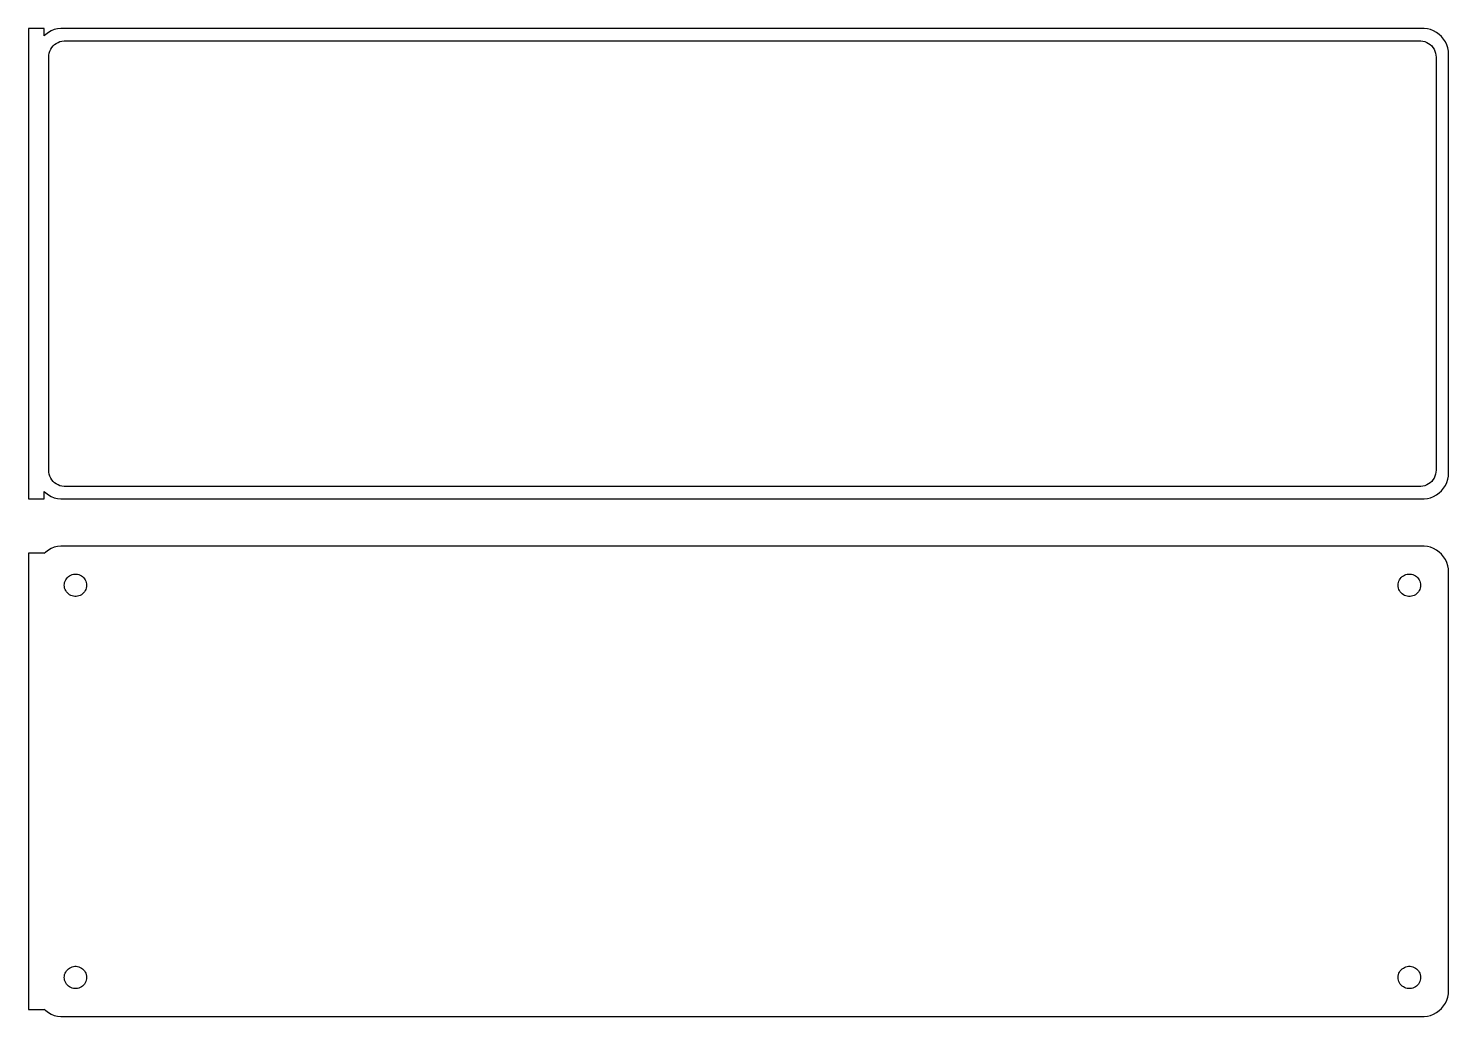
# Model space of a CAD drawing. Header units: metres. Extents: x -136 to 135, y 153 to 342.
import ezdxf

# ---------------------------------------------------------------- set-up
doc = ezdxf.new("R2010")
doc.units = ezdxf.units.M

msp = doc.modelspace()

# ---------------------------------------------------------------- linework, layer by layer
for p, q in [((-133.5, 341.979), (-136.5, 341.979)), ((-136.5, 341.979), (-136.5, 252.021)), ((-133.5, 340.559), (-133.5, 341.979)), ((-133.187, 340.853), (-133.5, 340.559)), ((-132.679, 341.222), (-133.187, 340.853)), ((-132.129, 341.524), (-132.679, 341.222)), ((-131.545, 341.755), (-132.129, 341.524)), ((-130.937, 341.911), (-131.545, 341.755)), ((-130.314, 341.99), (-130.937, 341.911)), ((-130.825, 339.317), (-130.462, 339.461)), ((-130.462, 339.461), (-130.083, 339.558)), ((130.314, 341.99), (-130.314, 341.99)), ((-130.083, 339.558), (-129.695, 339.607)), ((-129.695, 339.607), (129.695, 339.607)), ((129.695, 339.607), (130.083, 339.558)), ((130.083, 339.558), (130.462, 339.461)), ((130.937, 341.911), (130.314, 341.99)), ((130.462, 339.461), (130.825, 339.317)), ((131.545, 341.755), (130.937, 341.911)), ((132.129, 341.524), (131.545, 341.755)), ((132.679, 341.222), (132.129, 341.524)), ((133.187, 340.853), (132.679, 341.222)), ((133.645, 340.423), (133.187, 340.853)), ((134.045, 339.939), (133.645, 340.423)), ((134.382, 339.409), (134.045, 339.939)), ((134.649, 338.841), (134.382, 339.409)), ((-132.613, 336.5), (-132.588, 336.89)), ((-132.588, 336.89), (-132.515, 337.274)), ((-132.515, 337.274), (-132.394, 337.646)), ((-132.394, 337.646), (-132.228, 338)), ((-132.228, 338), (-132.018, 338.33)), ((-132.018, 338.33), (-131.769, 338.631)), ((-131.769, 338.631), (-131.484, 338.899)), ((-131.484, 338.899), (-131.168, 339.128)), ((-131.168, 339.128), (-130.825, 339.317)), ((130.825, 339.317), (131.168, 339.128)), ((131.168, 339.128), (131.484, 338.899)), ((131.484, 338.899), (131.769, 338.631)), ((131.769, 338.631), (132.018, 338.33)), ((132.018, 338.33), (132.228, 338)), ((132.228, 338), (132.394, 337.646)), ((132.394, 337.646), (132.515, 337.274)), ((132.515, 337.274), (132.588, 336.89)), ((132.588, 336.89), (132.613, 336.5)), ((134.843, 338.243), (134.649, 338.841)), ((134.961, 337.627), (134.843, 338.243)), ((135, 337), (134.961, 337.627)), ((135, 257), (135, 337)), ((-132.613, 257.5), (-132.613, 336.5)), ((132.613, 336.5), (132.613, 257.5)), ((-132.588, 257.11), (-132.613, 257.5)), ((-132.515, 256.726), (-132.588, 257.11)), ((-132.394, 256.354), (-132.515, 256.726)), ((-132.228, 256), (-132.394, 256.354)), ((-132.018, 255.67), (-132.228, 256)), ((-131.769, 255.369), (-132.018, 255.67)), ((-131.484, 255.101), (-131.769, 255.369)), ((131.769, 255.369), (131.484, 255.101)), ((132.018, 255.67), (131.769, 255.369)), ((132.228, 256), (132.018, 255.67)), ((132.394, 256.354), (132.228, 256)), ((132.515, 256.726), (132.394, 256.354)), ((132.588, 257.11), (132.515, 256.726)), ((132.613, 257.5), (132.588, 257.11)), ((134.649, 255.159), (134.843, 255.757)), ((134.843, 255.757), (134.961, 256.373)), ((134.961, 256.373), (135, 257)), ((-133.5, 252.021), (-133.5, 253.441)), ((-133.5, 253.441), (-133.187, 253.147)), ((-133.187, 253.147), (-132.679, 252.778)), ((-132.679, 252.778), (-132.129, 252.476)), ((-131.168, 254.872), (-131.484, 255.101)), ((-130.825, 254.683), (-131.168, 254.872)), ((-130.462, 254.539), (-130.825, 254.683)), ((-130.083, 254.442), (-130.462, 254.539)), ((-129.695, 254.393), (-130.083, 254.442)), ((129.695, 254.393), (-129.695, 254.393)), ((130.083, 254.442), (129.695, 254.393)), ((130.462, 254.539), (130.083, 254.442)), ((130.825, 254.683), (130.462, 254.539)), ((131.168, 254.872), (130.825, 254.683)), ((131.484, 255.101), (131.168, 254.872)), ((132.129, 252.476), (132.679, 252.778)), ((132.679, 252.778), (133.187, 253.147)), ((133.187, 253.147), (133.645, 253.577)), ((133.645, 253.577), (134.045, 254.061)), ((134.045, 254.061), (134.382, 254.591)), ((134.382, 254.591), (134.649, 255.159)), ((-136.5, 252.021), (-133.5, 252.021)), ((-132.129, 252.476), (-131.545, 252.245)), ((-131.545, 252.245), (-130.937, 252.089)), ((-130.937, 252.089), (-130.314, 252.01)), ((-130.314, 252.01), (130.314, 252.01)), ((130.314, 252.01), (130.937, 252.089)), ((130.937, 252.089), (131.545, 252.245)), ((131.545, 252.245), (132.129, 252.476)), ((-133.5, 241.653), (-136.5, 241.653)), ((-136.5, 241.653), (-136.5, 154.347)), ((-133.187, 241.853), (-133.5, 241.559)), ((-133.5, 241.559), (-133.5, 241.653)), ((-132.679, 242.222), (-133.187, 241.853)), ((-132.129, 242.524), (-132.679, 242.222)), ((-131.545, 242.755), (-132.129, 242.524)), ((-130.937, 242.911), (-131.545, 242.755)), ((-130.314, 242.99), (-130.937, 242.911)), ((130.314, 242.99), (-130.314, 242.99)), ((130.937, 242.911), (130.314, 242.99)), ((131.545, 242.755), (130.937, 242.911)), ((132.129, 242.524), (131.545, 242.755)), ((132.679, 242.222), (132.129, 242.524)), ((133.187, 241.853), (132.679, 242.222)), ((133.645, 241.423), (133.187, 241.853)), ((134.045, 240.939), (133.645, 241.423)), ((134.382, 240.409), (134.045, 240.939)), ((134.649, 239.841), (134.382, 240.409)), ((134.843, 239.243), (134.649, 239.841)), ((134.961, 238.627), (134.843, 239.243)), ((-129.568, 236.031), (-129.485, 236.286)), ((-129.485, 236.286), (-129.371, 236.529)), ((-129.371, 236.529), (-129.227, 236.755)), ((-129.227, 236.755), (-129.057, 236.962)), ((-129.057, 236.962), (-128.861, 237.145)), ((-128.861, 237.145), (-128.644, 237.303)), ((-128.644, 237.303), (-128.409, 237.432)), ((-128.409, 237.432), (-128.16, 237.531)), ((-128.16, 237.531), (-127.9, 237.597)), ((-127.9, 237.597), (-127.634, 237.631)), ((-127.634, 237.631), (-127.366, 237.631)), ((-127.366, 237.631), (-127.1, 237.597)), ((-127.1, 237.597), (-126.84, 237.531)), ((-126.84, 237.531), (-126.591, 237.432)), ((-126.591, 237.432), (-126.356, 237.303)), ((-126.356, 237.303), (-126.139, 237.145)), ((-126.139, 237.145), (-125.943, 236.962)), ((-125.943, 236.962), (-125.773, 236.755)), ((-125.773, 236.755), (-125.629, 236.529)), ((-125.629, 236.529), (-125.515, 236.286)), ((-125.515, 236.286), (-125.432, 236.031)), ((125.432, 236.031), (125.515, 236.286)), ((125.515, 236.286), (125.629, 236.529)), ((125.629, 236.529), (125.773, 236.755)), ((125.773, 236.755), (125.943, 236.962)), ((125.943, 236.962), (126.139, 237.145)), ((126.139, 237.145), (126.356, 237.303)), ((126.356, 237.303), (126.591, 237.432)), ((126.591, 237.432), (126.84, 237.531)), ((126.84, 237.531), (127.1, 237.597)), ((127.1, 237.597), (127.366, 237.631)), ((127.366, 237.631), (127.634, 237.631)), ((127.634, 237.631), (127.9, 237.597)), ((127.9, 237.597), (128.16, 237.531)), ((128.16, 237.531), (128.409, 237.432)), ((128.409, 237.432), (128.644, 237.303)), ((128.644, 237.303), (128.861, 237.145)), ((128.861, 237.145), (129.057, 236.962)), ((129.057, 236.962), (129.227, 236.755)), ((129.227, 236.755), (129.371, 236.529)), ((129.371, 236.529), (129.485, 236.286)), ((129.485, 236.286), (129.568, 236.031)), ((135, 238), (134.961, 238.627)), ((135, 158), (135, 238)), ((-129.635, 235.5), (-129.618, 235.768)), ((-129.618, 235.232), (-129.635, 235.5)), ((-129.618, 235.768), (-129.568, 236.031)), ((-129.568, 234.969), (-129.618, 235.232)), ((-129.485, 234.714), (-129.568, 234.969)), ((-129.371, 234.471), (-129.485, 234.714)), ((-129.227, 234.245), (-129.371, 234.471)), ((-129.057, 234.038), (-129.227, 234.245)), ((-128.861, 233.855), (-129.057, 234.038)), ((-128.644, 233.697), (-128.861, 233.855)), ((-128.409, 233.568), (-128.644, 233.697)), ((-128.16, 233.469), (-128.409, 233.568)), ((-126.591, 233.568), (-126.84, 233.469)), ((-126.356, 233.697), (-126.591, 233.568)), ((-126.139, 233.855), (-126.356, 233.697)), ((-125.943, 234.038), (-126.139, 233.855)), ((-125.773, 234.245), (-125.943, 234.038)), ((-125.629, 234.471), (-125.773, 234.245)), ((-125.515, 234.714), (-125.629, 234.471)), ((-125.432, 234.969), (-125.515, 234.714)), ((-125.432, 236.031), (-125.382, 235.768)), ((-125.382, 235.232), (-125.432, 234.969)), ((-125.382, 235.768), (-125.365, 235.5)), ((-125.365, 235.5), (-125.382, 235.232)), ((125.365, 235.5), (125.382, 235.768)), ((125.382, 235.232), (125.365, 235.5)), ((125.382, 235.768), (125.432, 236.031)), ((125.432, 234.969), (125.382, 235.232)), ((125.515, 234.714), (125.432, 234.969)), ((125.629, 234.471), (125.515, 234.714)), ((125.773, 234.245), (125.629, 234.471)), ((125.943, 234.038), (125.773, 234.245)), ((126.139, 233.855), (125.943, 234.038)), ((126.356, 233.697), (126.139, 233.855)), ((126.591, 233.568), (126.356, 233.697)), ((126.84, 233.469), (126.591, 233.568)), ((128.409, 233.568), (128.16, 233.469)), ((128.644, 233.697), (128.409, 233.568)), ((128.861, 233.855), (128.644, 233.697)), ((129.057, 234.038), (128.861, 233.855)), ((129.227, 234.245), (129.057, 234.038)), ((129.371, 234.471), (129.227, 234.245)), ((129.485, 234.714), (129.371, 234.471)), ((129.568, 234.969), (129.485, 234.714)), ((129.568, 236.031), (129.618, 235.768)), ((129.618, 235.232), (129.568, 234.969)), ((129.618, 235.768), (129.635, 235.5)), ((129.635, 235.5), (129.618, 235.232)), ((-127.9, 233.403), (-128.16, 233.469)), ((-127.634, 233.369), (-127.9, 233.403)), ((-127.366, 233.369), (-127.634, 233.369)), ((-127.1, 233.403), (-127.366, 233.369)), ((-126.84, 233.469), (-127.1, 233.403)), ((127.1, 233.403), (126.84, 233.469)), ((127.366, 233.369), (127.1, 233.403)), ((127.634, 233.369), (127.366, 233.369)), ((127.9, 233.403), (127.634, 233.369)), ((128.16, 233.469), (127.9, 233.403)), ((-129.635, 160.5), (-129.618, 160.768)), ((-129.618, 160.232), (-129.635, 160.5)), ((-129.618, 160.768), (-129.568, 161.031)), ((-129.568, 159.969), (-129.618, 160.232)), ((-129.568, 161.031), (-129.485, 161.286)), ((-129.485, 161.286), (-129.371, 161.529)), ((-129.371, 161.529), (-129.227, 161.755)), ((-129.227, 161.755), (-129.057, 161.962)), ((-129.057, 161.962), (-128.861, 162.145)), ((-128.861, 162.145), (-128.644, 162.303)), ((-128.644, 162.303), (-128.409, 162.432)), ((-128.409, 162.432), (-128.16, 162.531)), ((-128.16, 162.531), (-127.9, 162.597)), ((-127.9, 162.597), (-127.634, 162.631)), ((-127.634, 162.631), (-127.366, 162.631)), ((-127.366, 162.631), (-127.1, 162.597)), ((-127.1, 162.597), (-126.84, 162.531)), ((-126.84, 162.531), (-126.591, 162.432)), ((-126.591, 162.432), (-126.356, 162.303)), ((-126.356, 162.303), (-126.139, 162.145)), ((-126.139, 162.145), (-125.943, 161.962)), ((-125.943, 161.962), (-125.773, 161.755)), ((-125.773, 161.755), (-125.629, 161.529)), ((-125.629, 161.529), (-125.515, 161.286)), ((-125.515, 161.286), (-125.432, 161.031)), ((-125.432, 161.031), (-125.382, 160.768)), ((-125.382, 160.232), (-125.432, 159.969)), ((-125.382, 160.768), (-125.365, 160.5)), ((-125.365, 160.5), (-125.382, 160.232)), ((125.365, 160.5), (125.382, 160.768)), ((125.382, 160.232), (125.365, 160.5)), ((125.382, 160.768), (125.432, 161.031)), ((125.432, 159.969), (125.382, 160.232)), ((125.432, 161.031), (125.515, 161.286)), ((125.515, 161.286), (125.629, 161.529)), ((125.629, 161.529), (125.773, 161.755)), ((125.773, 161.755), (125.943, 161.962)), ((125.943, 161.962), (126.139, 162.145)), ((126.139, 162.145), (126.356, 162.303)), ((126.356, 162.303), (126.591, 162.432)), ((126.591, 162.432), (126.84, 162.531)), ((126.84, 162.531), (127.1, 162.597)), ((127.1, 162.597), (127.366, 162.631)), ((127.366, 162.631), (127.634, 162.631)), ((127.634, 162.631), (127.9, 162.597)), ((127.9, 162.597), (128.16, 162.531)), ((128.16, 162.531), (128.409, 162.432)), ((128.409, 162.432), (128.644, 162.303)), ((128.644, 162.303), (128.861, 162.145)), ((128.861, 162.145), (129.057, 161.962)), ((129.057, 161.962), (129.227, 161.755)), ((129.227, 161.755), (129.371, 161.529)), ((129.371, 161.529), (129.485, 161.286)), ((129.485, 161.286), (129.568, 161.031)), ((129.568, 161.031), (129.618, 160.768)), ((129.618, 160.232), (129.568, 159.969)), ((129.618, 160.768), (129.635, 160.5)), ((129.635, 160.5), (129.618, 160.232)), ((-129.485, 159.714), (-129.568, 159.969)), ((-129.371, 159.471), (-129.485, 159.714)), ((-129.227, 159.245), (-129.371, 159.471)), ((-129.057, 159.038), (-129.227, 159.245)), ((-128.861, 158.855), (-129.057, 159.038)), ((-128.644, 158.697), (-128.861, 158.855)), ((-128.409, 158.568), (-128.644, 158.697)), ((-128.16, 158.469), (-128.409, 158.568)), ((-127.9, 158.403), (-128.16, 158.469)), ((-127.634, 158.369), (-127.9, 158.403)), ((-127.366, 158.369), (-127.634, 158.369)), ((-127.1, 158.403), (-127.366, 158.369)), ((-126.84, 158.469), (-127.1, 158.403)), ((-126.591, 158.568), (-126.84, 158.469)), ((-126.356, 158.697), (-126.591, 158.568)), ((-126.139, 158.855), (-126.356, 158.697)), ((-125.943, 159.038), (-126.139, 158.855)), ((-125.773, 159.245), (-125.943, 159.038)), ((-125.629, 159.471), (-125.773, 159.245)), ((-125.515, 159.714), (-125.629, 159.471)), ((-125.432, 159.969), (-125.515, 159.714)), ((125.515, 159.714), (125.432, 159.969)), ((125.629, 159.471), (125.515, 159.714)), ((125.773, 159.245), (125.629, 159.471)), ((125.943, 159.038), (125.773, 159.245)), ((126.139, 158.855), (125.943, 159.038)), ((126.356, 158.697), (126.139, 158.855)), ((126.591, 158.568), (126.356, 158.697)), ((126.84, 158.469), (126.591, 158.568)), ((127.1, 158.403), (126.84, 158.469)), ((127.366, 158.369), (127.1, 158.403)), ((127.634, 158.369), (127.366, 158.369)), ((127.9, 158.403), (127.634, 158.369)), ((128.16, 158.469), (127.9, 158.403)), ((128.409, 158.568), (128.16, 158.469)), ((128.644, 158.697), (128.409, 158.568)), ((128.861, 158.855), (128.644, 158.697)), ((129.057, 159.038), (128.861, 158.855)), ((129.227, 159.245), (129.057, 159.038)), ((129.371, 159.471), (129.227, 159.245)), ((129.485, 159.714), (129.371, 159.471)), ((129.568, 159.969), (129.485, 159.714)), ((134.961, 157.373), (135, 158)), ((133.645, 154.577), (134.045, 155.061)), ((134.045, 155.061), (134.382, 155.591)), ((134.382, 155.591), (134.649, 156.159)), ((134.649, 156.159), (134.843, 156.757)), ((134.843, 156.757), (134.961, 157.373)), ((-136.5, 154.347), (-133.5, 154.347)), ((-133.5, 154.347), (-133.5, 154.441)), ((-133.5, 154.441), (-133.187, 154.147)), ((-133.187, 154.147), (-132.679, 153.778)), ((-132.679, 153.778), (-132.129, 153.476)), ((-132.129, 153.476), (-131.545, 153.245)), ((-131.545, 153.245), (-130.937, 153.089)), ((-130.937, 153.089), (-130.314, 153.01)), ((-130.314, 153.01), (130.314, 153.01)), ((130.314, 153.01), (130.937, 153.089)), ((130.937, 153.089), (131.545, 153.245)), ((131.545, 153.245), (132.129, 153.476)), ((132.129, 153.476), (132.679, 153.778)), ((132.679, 153.778), (133.187, 154.147)), ((133.187, 154.147), (133.645, 154.577))]:
    msp.add_line(p, q)

doc.saveas('drawing.dxf')
